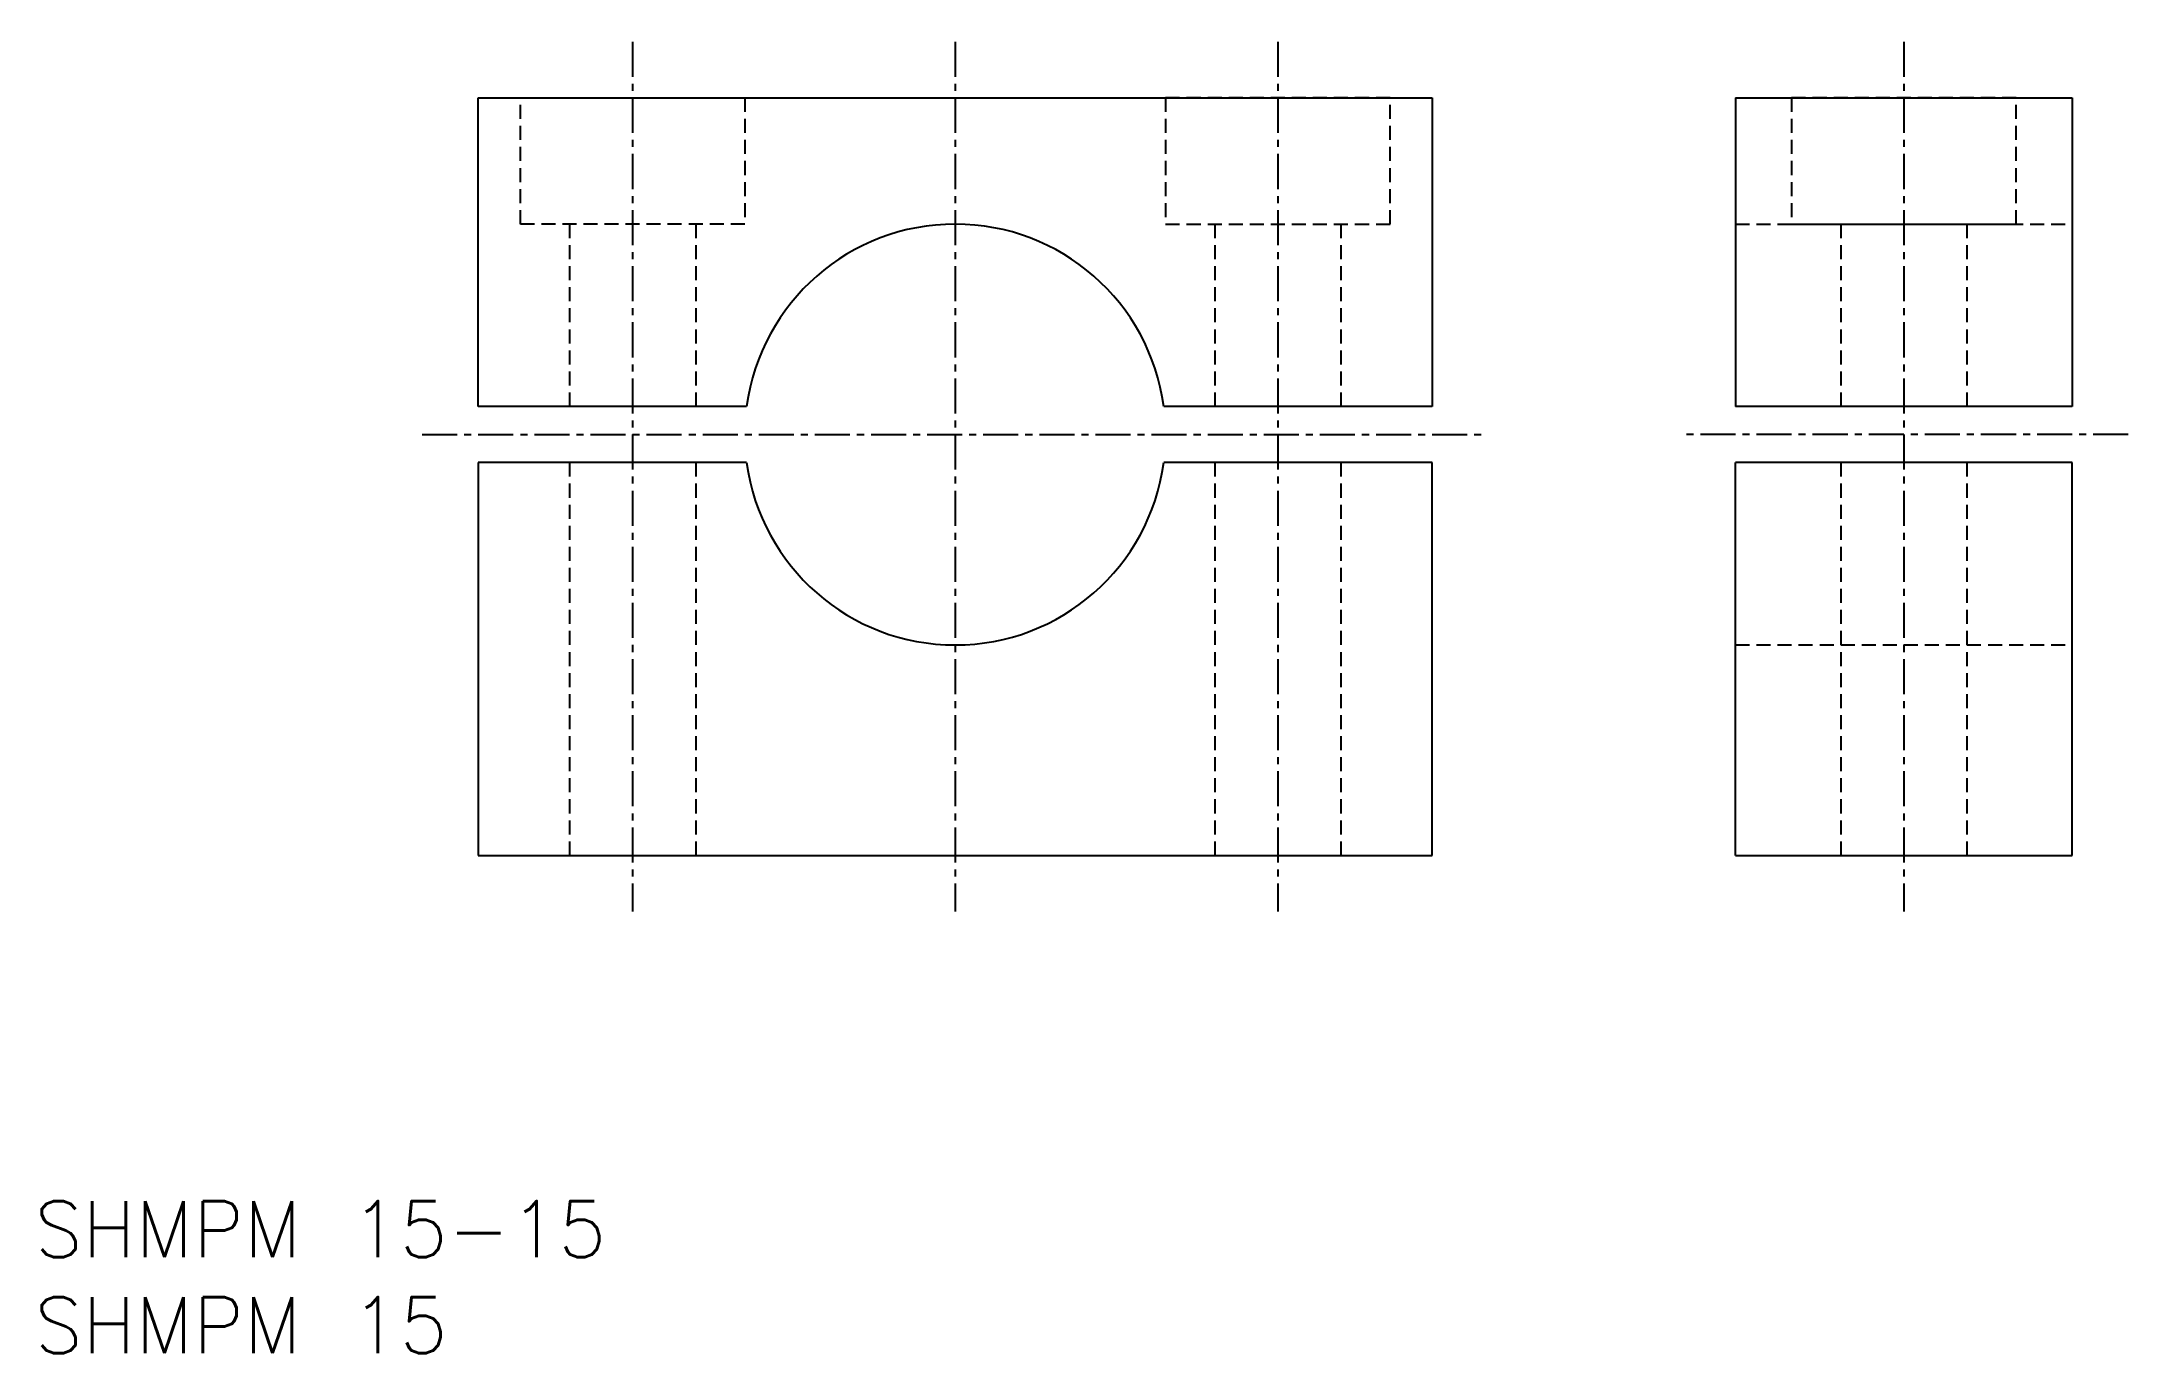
# Model space of a CAD drawing. Extents: x 275.7 to 350.1, y 81.1 to 127.8.
import ezdxf

# ---------------------------------------------------------------- set-up
doc = ezdxf.new("R2010")
doc.units = 0
doc.linetypes.add('CENTER', pattern=[2, 1.25, -0.25, 0.25, -0.25])
doc.linetypes.add('DASHED', pattern=[0.75, 0.5, -0.25])
doc.layers.get('0').update_dxf_attribs({"linetype": 'CONTINUOUS'})
doc.layers.add('CENTER', color=1, linetype='CENTER')
doc.styles.get("Standard").update_dxf_attribs({"font": 'txt.shx', "bigfont": 'extfont.shx'})

msp = doc.modelspace()

# ---------------------------------------------------------------- linework, layer by layer
at = {"color": 7, "linetype": 'CONTINUOUS'}
for p, q in [((291.256, 114.841), (291.256, 125.841)), ((291.256, 125.841), (325.256, 125.841)), ((325.256, 125.841), (325.256, 114.841)), ((336.07, 125.841), (348.07, 125.841)), ((336.07, 125.841), (336.07, 114.841)), ((348.07, 125.841), (348.07, 114.841)), ((300.823, 114.841), (291.256, 114.841)), ((325.256, 114.841), (315.689, 114.841)), ((348.07, 114.841), (336.07, 114.841)), ((300.823, 112.841), (291.256, 112.841)), ((291.256, 112.841), (291.256, 98.841)), ((325.256, 112.841), (315.689, 112.841)), ((325.256, 98.841), (325.256, 112.841)), ((348.07, 112.841), (336.07, 112.841)), ((336.07, 98.841), (336.07, 112.841)), ((348.07, 98.841), (348.07, 112.841)), ((291.256, 98.841), (325.256, 98.841)), ((291.256, 98.841), (325.256, 98.841)), ((336.07, 98.841), (348.07, 98.841))]:
    msp.add_line(p, q, dxfattribs=at)
at = {"color": 3, "linetype": 'DASHED'}
for p, q in [((294.506, 121.341), (294.506, 114.841)), ((299.006, 121.341), (299.006, 114.841)), ((317.506, 121.341), (317.506, 114.841)), ((322.006, 121.341), (322.006, 114.841)), ((336.07, 121.341), (348.07, 121.341)), ((339.82, 121.341), (339.82, 114.841)), ((344.32, 121.341), (344.32, 114.841)), ((294.506, 112.841), (294.506, 98.841)), ((299.006, 112.841), (299.006, 98.841)), ((317.506, 112.841), (317.506, 98.841)), ((322.006, 112.841), (322.006, 98.841)), ((339.82, 112.841), (339.82, 98.841)), ((344.32, 112.841), (344.32, 98.841)), ((336.07, 106.341), (348.07, 106.341))]:
    msp.add_line(p, q, dxfattribs=at)
for points in [[(300.756, 121.341), (292.756, 121.341), (292.756, 125.841), (300.756, 125.841)], [(315.756, 121.341), (323.756, 121.341), (323.756, 125.841), (315.756, 125.841)], [(338.07, 121.341), (346.07, 121.341), (346.07, 125.841), (338.07, 125.841)]]:
    msp.add_lwpolyline(points, close=True, dxfattribs=at)
at = {"color": 7, "linetype": 'CONTINUOUS'}
for start, end in [(7.66226, 172.33774), (187.66226, 352.33774)]:
    msp.add_arc((308.256, 113.841), 7.5, start, end, dxfattribs=at)
at = {"layer": 'CENTER', "color": 1, "linetype": 'CENTER'}
for p, q in [((296.756, 127.841), (296.756, 96.841)), ((308.256, 127.841), (308.256, 96.841)), ((319.756, 127.841), (319.756, 96.841)), ((342.07, 127.841), (342.07, 96.841)), ((289.256, 113.841), (327.256, 113.841)), ((350.07, 113.841), (334.07, 113.841))]:
    msp.add_line(p, q, dxfattribs=at)

# ---------------------------------------------------------------- texts
at = {"color": 7, "linetype": 'CONTINUOUS'}
for s, p in [('SHMPM 15-15', (275.439, 84.522)), ('SHMPM 15', (275.439, 81.098))]:
    msp.add_text(s, height=2, dxfattribs=at).set_placement(p)

doc.saveas('drawing.dxf')
